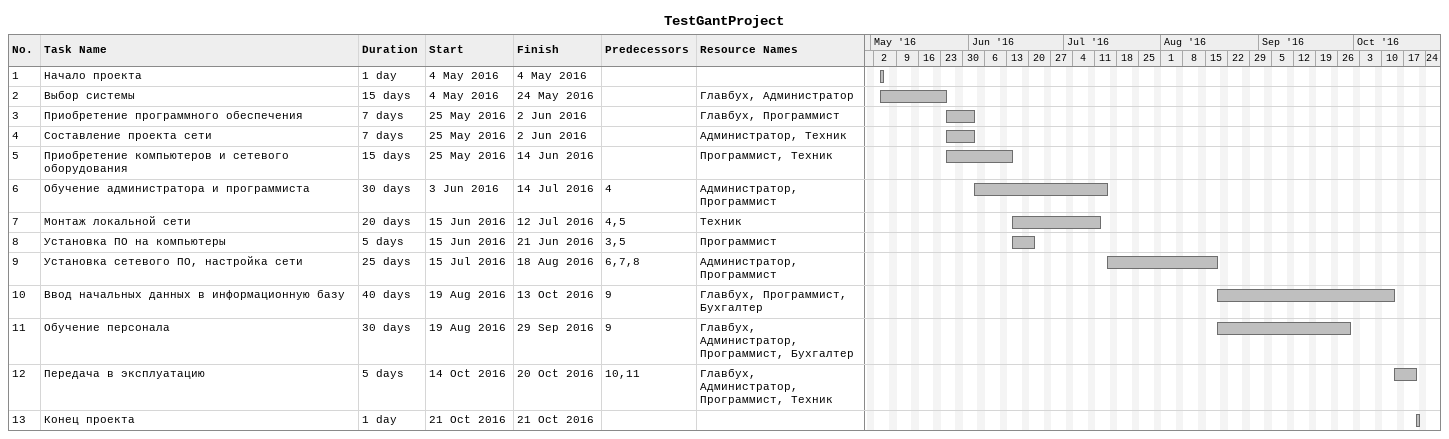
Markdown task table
TestGantProject

| ID | Task | Duration | Start | Finish | Predecessors | Resources |
|---|---|---|---|---|---|---|
| 1 | Начало проекта | 1d | 2016-05-04 | 2016-05-04 |  |  |
| 2 | Выбор системы | 15d | 2016-05-04 | 2016-05-24 |  | Главбух, Администратор |
| 3 | Приобретение программного обеспечения | 7d | 2016-05-25 | 2016-06-02 |  | Главбух, Программист |
| 4 | Составление проекта сети | 7d | 2016-05-25 | 2016-06-02 |  | Администратор, Техник |
| 5 | Приобретение компьютеров и сетевого оборудования | 15d | 2016-05-25 | 2016-06-14 |  | Программист, Техник |
| 6 | Обучение администратора и программиста | 30d | 2016-06-03 | 2016-07-14 | 4 | Администратор, Программист |
| 7 | Монтаж локальной сети | 20d | 2016-06-15 | 2016-07-12 | 4, 5 | Техник |
| 8 | Установка ПО на компьютеры | 5d | 2016-06-15 | 2016-06-21 | 3, 5 | Программист |
| 9 | Установка сетевого ПО, настройка сети | 25d | 2016-07-15 | 2016-08-18 | 6, 7, 8 | Администратор, Программист |
| 10 | Ввод начальных данных в информационную базу | 40d | 2016-08-19 | 2016-10-13 | 9 | Главбух, Программист, Бухгалтер |
| 11 | Обучение персонала | 30d | 2016-08-19 | 2016-09-29 | 9 | Главбух, Администратор, Программист, Бухгалтер |
| 12 | Передача в эксплуатацию | 5d | 2016-10-14 | 2016-10-20 | 10, 11 | Главбух, Администратор, Программист, Техник |
| 13 | Конец проекта | 1d | 2016-10-21 | 2016-10-21 |  |  |
